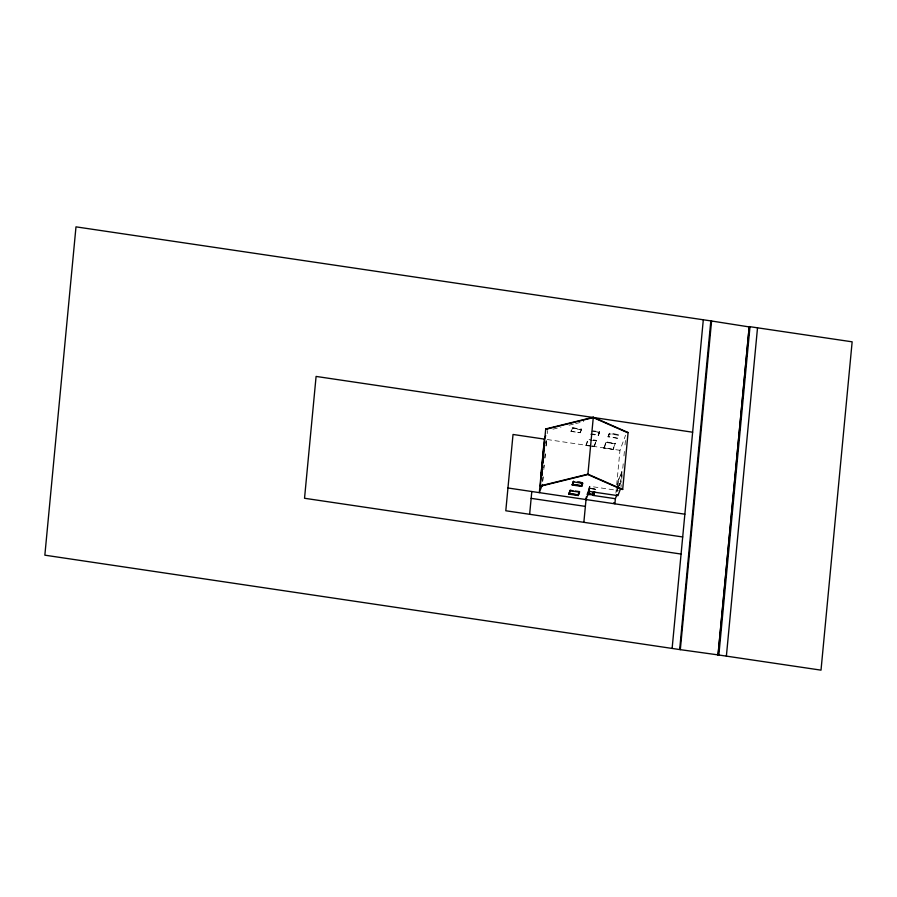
<?xml version="1.0" encoding="UTF-8"?>
<svg xmlns="http://www.w3.org/2000/svg" width="897" height="897" viewBox="0 0 897 897"><rect width="100%" height="100%" fill="white"/><g stroke="black" fill="none" stroke-linecap="round" stroke-linejoin="round"><path stroke-width="0.67" stroke-dasharray="4.49 3.36" d="M543.773 467.741L544.008 465.24M542.629 481.723L543.145 476.229M543.795 469.512L544.221 464.96M544.871 458.12L545.23 453.949M546.015 446.044L546.665 439.182M547.181 433.688L547.607 430.515M542.752 480.758L543.145 476.61M544.916 457.986L545.298 453.96M546.06 445.91L546.699 439.194L545.028 443.667M570.941 431.356L580.359 432.746L570.941 431.356L572.151 427.712L581.57 429.102L580.359 432.746M571.299 431.322L572.364 428.407L581.155 429.708L580.09 432.623L581.57 429.102M572.151 427.712L581.525 429.618M591.358 446.224L585.819 445.484L590.674 445.686M586.178 445.45L588.253 439.81L592.143 440.438M589.183 490.098L589.542 486.264L618.414 490.536M589.721 488.125L595.373 488.899M593.96 446.605L596.034 440.965L593.444 440.573M590.349 488.562L594.498 489.179M591.818 446.37L594.229 446.728L596.449 440.36L590.45 439.474M594.229 446.728L596.449 440.36M598.164 435.247L599.23 432.376L591.448 431.233M590.383 434.148L598.434 435.426L599.644 431.782L592.435 430.717M598.434 435.426L599.644 431.782M603.827 448.152L606.058 441.784L615.42 443.69L606.002 442.299L603.827 448.152L613.245 449.543L615.465 443.174M604.186 448.119L606.271 442.479L615.05 443.78L612.976 449.363M608.031 436.85L609.242 433.206L618.661 434.597L609.198 433.711L608.031 436.85L617.45 438.241L618.661 434.597M608.401 436.761L609.455 433.901L618.246 435.202L617.181 438.061M613.245 449.543L603.872 447.637M617.45 438.241L608.076 436.334M615.903 493.171L616.553 486.264M616.688 484.885L619.962 450.305L625.579 435.224M617.921 486.555L617.439 491.679L617.147 488.394M617.349 487.026L617.842 481.341L622.013 471.755L617.876 481.487M618.044 485.266L618.414 481.431M621.442 471.676L620.466 481.924L621.038 482.003L622.013 471.755M620.971 487.486L621.229 484.739M621.744 479.256L622.271 473.762M622.787 468.279L623.437 461.417M623.964 455.923L624.48 450.429M625.007 444.946L625.658 438.084M585.819 445.484L588.04 439.115L591.594 440.158M588.241 489.762L589.542 486.264M588.555 490.334L589.464 487.878L595.686 489.325L589.419 488.394M587.984 492.812L589.721 488.069M617.764 488.809L616.957 491.175M618.201 487.632L620.444 481.767L616.878 491.59M619.692 485.636L621.038 482.003M552.956 429.192L560.995 427.219M569.023 425.234L574.383 423.922M575.717 423.586L583.756 421.612M594.789 431.58L599.6 432.287M591.269 433.845L598.478 434.91M592.805 440.337L596.404 440.876M591.874 445.865L594.274 446.213M547.159 439.519L591.112 446.033M592.491 446.235L619.962 450.305"/><path stroke-width="1.35" d="M529.634 514.295L531.798 491.522M545.712 435.617L544.401 439.115L539.332 492.644L541.934 485.636M541.62 475.365L541.048 475.287L541.586 469.591L542.158 469.669L541.082 474.995M543.156 459.533L542.696 463.984L542.136 463.895L543.963 444.542L544.838 442.199M542.371 485.737L540.319 485.894L545.724 428.957L593.309 417.24L628.091 432.533L622.686 489.47L620.87 489.033M542.169 470.174L542.001 473.952L542.248 471.452M543.347 457.066L544.042 450.137M544.367 447.468L543.963 444.542M541.911 475.713L542.158 473.156M542.203 486.174L542.371 484.47M568.833 494.135L570.1 490.726L579.518 492.128L578.251 495.525L568.833 494.135L570.144 490.222L572.925 490.771M570.414 490.401L569.247 493.529L578.038 494.83L579.204 491.646M572.23 485.008L573.441 481.364L572.23 485.008L581.637 486.398L582.803 483.27L573.396 481.88M573.71 481.543L572.645 484.402L581.424 485.703L582.501 482.788M578.251 495.525L579.563 491.612L575.437 491.085M581.637 486.398L582.467 483.808M540.319 485.894L587.905 474.177L593.309 417.24M583.857 522.334L586.268 496.994M588.365 493.899L592.513 494.516L588.365 493.899L589.553 490.693M593.197 494.763L587.131 494.527L588.499 490.85M616.676 495.2L615.376 498.71L593.41 495.458L594.375 492.487M614.894 503.834L615.376 498.71M672.156 648.094L703.304 319.781M679.691 649.215L710.828 320.891M680.318 649.652L711.579 321.003L75.987 226.851L44.85 555.176L680.318 649.652L718.093 654.9L749.242 326.586L852.15 341.824L821.013 670.149L718.093 654.9M717.981 655.225L749.242 326.586M718.856 655.012L749.993 326.699M726.379 656.133L757.517 327.809M547.764 428.8L545.724 428.957M542.136 463.895L542.999 461.551M541.048 475.287L542.36 471.766M541.575 475.074L542.427 472.786M586.021 499.551L589.06 491.388L617.932 495.66L620.533 488.652M592.513 494.516L593.321 492.206M594.072 492.419L593.455 494.942M593.41 495.458L594.778 491.78M711.579 321.003L749.118 326.912M617.08 494.662L617.304 495.391L617.697 494.774M546.609 429.091L591.953 417.924M541.216 486.028L587.883 474.535L621.43 489.291M692.641 432.208L316.092 376.426L304.532 498.272L681.081 554.054M626.835 432.354L628.091 432.533M544.401 439.115L513.028 434.473L505.796 510.763L682.695 536.967M541.564 469.871L542.124 469.961M578.823 482.16L581.514 482.564M577.477 482.048L581.234 482.664M572.275 484.492L581.693 485.894M568.889 493.619L578.296 495.021M507.949 487.99L684.86 514.194M531.147 498.351L585.371 506.39M593.287 417.598L626.263 432.096M587.905 474.177L622.686 489.47M613.907 502.993L614.725 503.34L613.907 502.993"/></g></svg>
